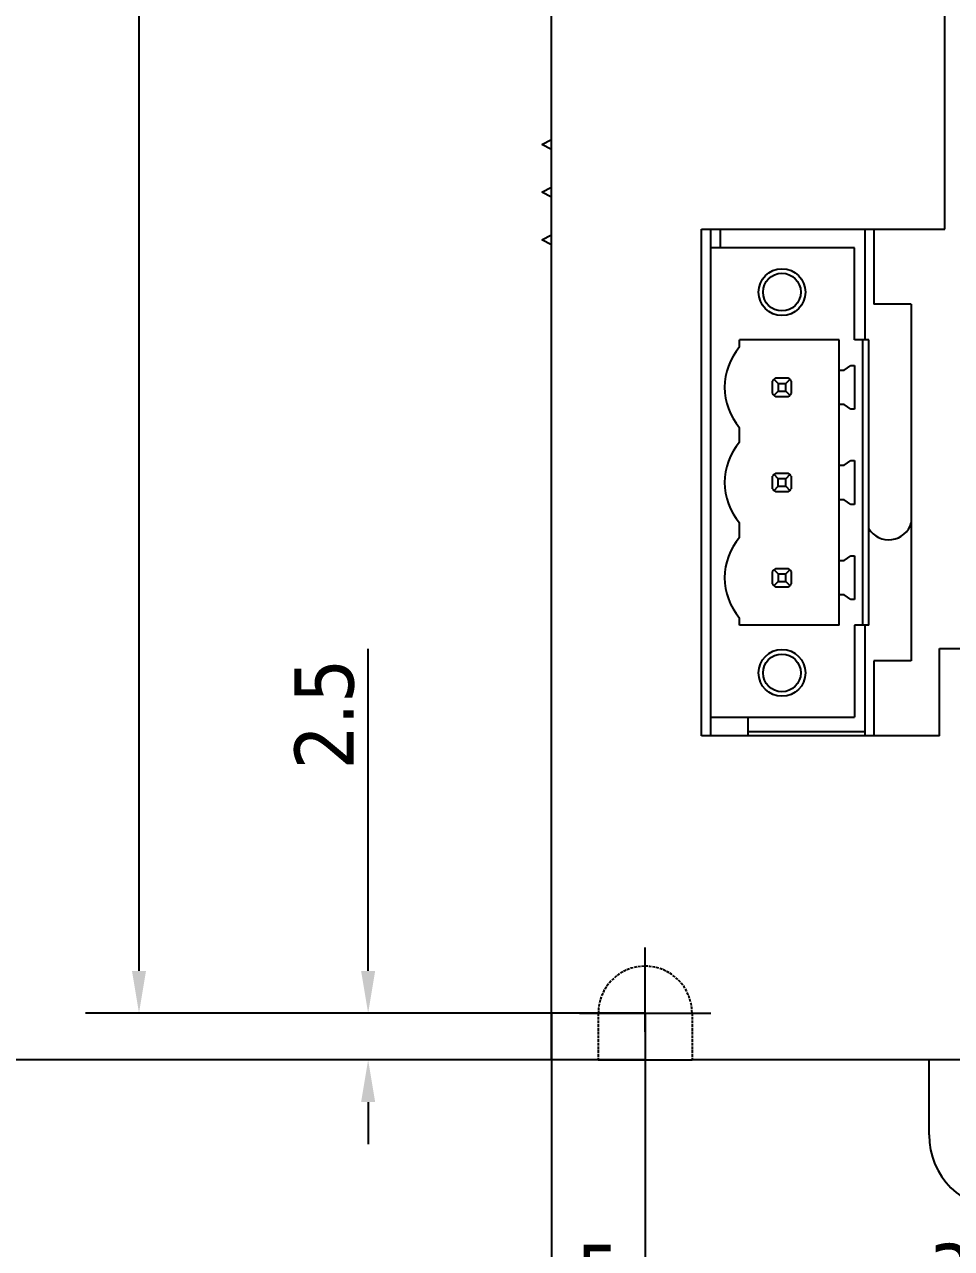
# Model space of a CAD drawing. Header units: millimetres. Extents: x 2121 to 4904, y 892 to 1933.
# Drawn here: x 2256.4 to 2355.4, y 1269.7 to 1400.3 of the extents above; entities that cross this region are included whole.
import ezdxf

# ---------------------------------------------------------------- set-up
doc = ezdxf.new("R2010")
doc.units = ezdxf.units.MM
doc.header["$LTSCALE"] = 1.8
doc.linetypes.add('CENTER', pattern=[50.8, 31.75, -6.35, 6.35, -6.35])
doc.linetypes.add('DASHED', pattern=[0.2068, 0.1655, -0.0413])
doc.layers.add('CL', color=1, linetype='CENTER')
doc.layers.add('치수(ISO)', color=7, linetype='Continuous', lineweight=25)
doc.styles.add('주 문자 (ISO)', font='')
doc.styles.add('주 텍스트 (ISO)', font='')
doc.styles.get('주 문자 (ISO)').set_extended_font_data('Tahoma')
doc.styles.get('주 텍스트 (ISO)').set_extended_font_data('Tahoma')
doc.dimstyles.new('기본값 (ISO)', dxfattribs={"dimscale": 1.8, "dimtxt": 3.5, "dimasz": 2.5, "dimexe": 3.175, "dimexo": 0, "dimgap": 0.762, "dimtad": 1, "dimrnd": 1e-08, "dimzin": 0, "dimtxsty": '주 텍스트 (ISO)', "dimcen": 0.09, "dimdle": 10, "dimclrd": 256, "dimclre": 256, "dimclrt": 256, "dimazin": 0, "dimtfac": 1.001486, "dimtmove": 0, "dimatfit": 3, "dimfxl": 1, "dimtolj": 1, "dimtzin": 0, "dimlwd": -1, "dimlwe": -1, "dimarcsym": 0})

# ---------------------------------------------------------------- blocks, each defined once
blk = doc.blocks.new('*D800')
at = {"layer": 'Defpoints', "color": 0}
for p in [(2312.65, 1639.8), (2236.28, 1289.8), (2312.65, 1289.8)]:
    blk.add_point(p, dxfattribs=at)
at = {"layer": '치수(ISO)', "color": 7}
for p, q in [((2312.65, 1639.8), (2230.56, 1639.8)), ((2236.28, 1635.3), (2236.28, 1294.3)), ((2312.65, 1289.8), (2230.56, 1289.8))]:
    blk.add_line(p, q, dxfattribs=at)
for points in [[(2237.03, 1635.3), (2235.53, 1635.3), (2236.28, 1639.8)], [(2235.53, 1294.3), (2237.03, 1294.3), (2236.28, 1289.8)]]:
    blk.add_solid(points, dxfattribs=at)
at = {"layer": '치수(ISO)', "color": 7, "insert": (2228.45, 1449.68), "char_height": 6.3, "attachment_point": 1, "rotation": 90, "style": '주 텍스트 (ISO)'}
blk.add_mtext('\\A1;175', dxfattribs=at)
blk = doc.blocks.new('*D804')
at = {"layer": 'Defpoints', "color": 0}
for p in [(2312.65, 1294.8), (2322.65, 1294.8), (2312.65, 1262.3)]:
    blk.add_point(p, dxfattribs=at)
at = {"layer": '치수(ISO)', "color": 7}
for p, q in [((2312.65, 1294.8), (2312.65, 1256.58)), ((2322.65, 1294.8), (2322.65, 1256.58)), ((2308.15, 1262.3), (2303.65, 1262.3)), ((2327.15, 1262.3), (2331.65, 1262.3))]:
    blk.add_line(p, q, dxfattribs=at)
for points in [[(2308.15, 1261.55), (2308.15, 1263.05), (2312.65, 1262.3)], [(2327.15, 1263.05), (2327.15, 1261.55), (2322.65, 1262.3)]]:
    blk.add_solid(points, dxfattribs=at)
at = {"layer": '치수(ISO)', "color": 7, "insert": (2317.65, 1266.88), "char_height": 6.3, "attachment_point": 5, "style": '주 문자 (ISO)'}
blk.add_mtext('\\A1;5', dxfattribs=at)
blk = doc.blocks.new('*D805')
at = {"layer": 'Defpoints', "color": 0}
for p in [(2322.65, 1294.8), (2293.08, 1289.8), (2322.65, 1289.8)]:
    blk.add_point(p, dxfattribs=at)
at = {"layer": '치수(ISO)', "color": 7}
for p, q in [((2293.08, 1299.3), (2293.08, 1333.67)), ((2322.65, 1294.8), (2287.37, 1294.8)), ((2322.65, 1289.8), (2287.37, 1289.8)), ((2293.08, 1285.3), (2293.08, 1280.8))]:
    blk.add_line(p, q, dxfattribs=at)
for points in [[(2292.33, 1299.3), (2293.83, 1299.3), (2293.08, 1294.8)], [(2293.83, 1285.3), (2292.33, 1285.3), (2293.08, 1289.8)]]:
    blk.add_solid(points, dxfattribs=at)
at = {"layer": '치수(ISO)', "color": 7, "insert": (2288.43, 1326.71), "char_height": 6.3, "attachment_point": 5, "rotation": 90, "style": '주 문자 (ISO)'}
blk.add_mtext('\\A1;2.5', dxfattribs=at)
blk = doc.blocks.new('*D806')
at = {"layer": 'Defpoints', "color": 0}
for p in [(2322.65, 1294.8), (2392.65, 1294.8), (2392.65, 1262.3)]:
    blk.add_point(p, dxfattribs=at)
at = {"layer": '치수(ISO)', "color": 7}
for p, q in [((2322.65, 1294.8), (2322.65, 1256.58)), ((2392.65, 1294.8), (2392.65, 1256.58)), ((2327.15, 1262.3), (2388.15, 1262.3))]:
    blk.add_line(p, q, dxfattribs=at)
for points in [[(2327.15, 1263.05), (2327.15, 1261.55), (2322.65, 1262.3)], [(2388.15, 1261.55), (2388.15, 1263.05), (2392.65, 1262.3)]]:
    blk.add_solid(points, dxfattribs=at)
at = {"layer": '치수(ISO)', "color": 7, "insert": (2357.65, 1266.95), "char_height": 6.3, "attachment_point": 5, "style": '주 문자 (ISO)'}
blk.add_mtext('\\A1;35', dxfattribs=at)
blk = doc.blocks.new('*D807')
at = {"layer": 'Defpoints', "color": 0}
for p in [(2326.65, 1629.8), (2268.62, 1294.8), (2322.65, 1294.8)]:
    blk.add_point(p, dxfattribs=at)
at = {"layer": '치수(ISO)', "color": 7}
for p, q in [((2326.65, 1629.8), (2262.91, 1629.8)), ((2268.62, 1625.3), (2268.62, 1299.3)), ((2322.65, 1294.8), (2262.91, 1294.8))]:
    blk.add_line(p, q, dxfattribs=at)
for points in [[(2269.37, 1625.3), (2267.87, 1625.3), (2268.62, 1629.8)], [(2267.87, 1299.3), (2269.37, 1299.3), (2268.62, 1294.8)]]:
    blk.add_solid(points, dxfattribs=at)
at = {"layer": '치수(ISO)', "color": 7, "insert": (2263.97, 1456.35), "char_height": 6.3, "attachment_point": 5, "rotation": 90, "style": '주 문자 (ISO)'}
blk.add_mtext('\\A1;167.5', dxfattribs=at)

msp = doc.modelspace()

# ---------------------------------------------------------------- linework, layer by layer
at = {"color": 7, "linetype": 'DASHED'}
for p, q in [((2317.65, 1294.801), (2317.65, 1289.801)), ((2327.65, 1294.801), (2327.65, 1289.801))]:
    msp.add_line(p, q, dxfattribs=at)
msp.add_arc((2322.65, 1294.801), 5, 0, 180, dxfattribs=at)
at = {"layer": 'CL', "color": 7}
for p, q in [((2322.65, 1292.801), (2322.65, 1301.801)), ((2315.65, 1294.801), (2329.65, 1294.801))]:
    msp.add_line(p, q, dxfattribs=at)
at = {"layer": '치수(ISO)', "color": 7}
for p, q in [((2312.65, 1289.801), (2312.65, 1639.801)), ((2354.65, 1378.461), (2354.65, 1401.561)), ((2311.61, 1387.489), (2312.65, 1388.019)), ((2312.65, 1386.959), (2311.61, 1387.489)), ((2311.61, 1382.409), (2312.65, 1382.939)), ((2312.65, 1381.879), (2311.61, 1382.409)), ((2328.65, 1324.381), (2328.65, 1378.461)), ((2328.65, 1378.461), (2354.65, 1378.461)), ((2329.65, 1324.381), (2329.65, 1378.461)), ((2330.65, 1378.461), (2330.65, 1376.461)), ((2346.15, 1366.661), (2346.15, 1378.461)), ((2347.05, 1378.461), (2347.05, 1370.461)), ((2311.61, 1377.329), (2312.65, 1377.859)), ((2312.65, 1376.799), (2311.61, 1377.329)), ((2329.65, 1326.381), (2329.65, 1376.461)), ((2345.01, 1376.461), (2329.65, 1376.461)), ((2345.01, 1366.661), (2345.01, 1376.461)), ((2351.05, 1370.461), (2347.05, 1370.461)), ((2351.05, 1370.461), (2351.05, 1332.381)), ((2332.73, 1365.889), (2332.73, 1366.661)), ((2343.37, 1366.661), (2332.73, 1366.661)), ((2343.37, 1363.421), (2343.37, 1366.661)), ((2345.89, 1366.661), (2345.01, 1366.661)), ((2345.89, 1336.181), (2345.89, 1366.661)), ((2346.51, 1366.661), (2345.89, 1366.661)), ((2346.51, 1336.181), (2346.51, 1366.661)), ((2343.896, 1363.421), (2344.61, 1363.921)), ((2344.61, 1363.921), (2345.01, 1363.921)), ((2345.01, 1363.921), (2345.01, 1359.241)), ((2336.587, 1362.581), (2337.914, 1362.581)), ((2343.37, 1363.421), (2343.896, 1363.421)), ((2343.37, 1359.741), (2343.37, 1363.421)), ((2336.25, 1360.918), (2336.25, 1362.244)), ((2336.402, 1362.43), (2336.85, 1361.981)), ((2336.85, 1361.981), (2336.85, 1361.181)), ((2336.85, 1361.981), (2337.65, 1361.981)), ((2337.65, 1361.981), (2338.099, 1362.43)), ((2337.65, 1361.181), (2337.65, 1361.981)), ((2338.25, 1362.244), (2338.25, 1360.918)), ((2336.85, 1361.181), (2336.402, 1360.733)), ((2337.914, 1360.581), (2336.587, 1360.581)), ((2336.85, 1361.181), (2337.65, 1361.181)), ((2338.099, 1360.733), (2337.65, 1361.181)), ((2343.896, 1359.741), (2343.37, 1359.741)), ((2343.37, 1353.261), (2343.37, 1359.741)), ((2344.61, 1359.241), (2343.896, 1359.741)), ((2345.01, 1359.241), (2344.61, 1359.241)), ((2332.73, 1355.729), (2332.73, 1357.273)), ((2343.896, 1353.261), (2344.61, 1353.761)), ((2344.61, 1353.761), (2345.01, 1353.761)), ((2345.01, 1353.761), (2345.01, 1349.081)), ((2336.85, 1351.821), (2336.402, 1352.27)), ((2336.587, 1352.421), (2337.914, 1352.421)), ((2338.099, 1352.27), (2337.65, 1351.821)), ((2343.37, 1353.261), (2343.896, 1353.261)), ((2343.37, 1349.581), (2343.37, 1353.261)), ((2336.25, 1350.758), (2336.25, 1352.084)), ((2336.402, 1350.573), (2336.85, 1351.021)), ((2337.65, 1351.821), (2336.85, 1351.821)), ((2336.85, 1351.021), (2336.85, 1351.821)), ((2336.85, 1351.021), (2337.65, 1351.021)), ((2337.65, 1351.021), (2337.65, 1351.821)), ((2337.65, 1351.021), (2338.099, 1350.573)), ((2338.25, 1352.084), (2338.25, 1350.758)), ((2337.914, 1350.421), (2336.587, 1350.421)), ((2343.896, 1349.581), (2343.37, 1349.581)), ((2343.37, 1343.101), (2343.37, 1349.581)), ((2344.61, 1349.081), (2343.896, 1349.581)), ((2345.01, 1349.081), (2344.61, 1349.081)), ((2332.73, 1345.569), (2332.73, 1347.113)), ((2343.37, 1343.101), (2343.896, 1343.101)), ((2343.37, 1339.421), (2343.37, 1343.101)), ((2343.896, 1343.101), (2344.61, 1343.601)), ((2344.61, 1343.601), (2345.01, 1343.601)), ((2345.01, 1343.601), (2345.01, 1338.921)), ((2336.25, 1340.598), (2336.25, 1341.924)), ((2336.402, 1342.11), (2336.85, 1341.661)), ((2336.587, 1342.261), (2337.914, 1342.261)), ((2337.65, 1341.661), (2338.099, 1342.11)), ((2338.25, 1341.924), (2338.25, 1340.598)), ((2336.85, 1340.861), (2336.402, 1340.413)), ((2336.85, 1341.661), (2336.85, 1340.861)), ((2336.85, 1341.661), (2337.65, 1341.661)), ((2336.85, 1340.861), (2337.65, 1340.861)), ((2337.65, 1340.861), (2337.65, 1341.661)), ((2338.099, 1340.413), (2337.65, 1340.861)), ((2337.914, 1340.261), (2336.587, 1340.261)), ((2343.37, 1336.181), (2343.37, 1339.421)), ((2343.896, 1339.421), (2343.37, 1339.421)), ((2344.61, 1338.921), (2343.896, 1339.421)), ((2345.01, 1338.921), (2344.61, 1338.921)), ((2332.73, 1336.181), (2332.73, 1336.953)), ((2343.37, 1336.181), (2332.73, 1336.181)), ((2345.01, 1336.181), (2345.01, 1326.381)), ((2345.89, 1336.181), (2345.01, 1336.181)), ((2346.51, 1336.181), (2345.89, 1336.181)), ((2346.15, 1324.381), (2346.15, 1336.181)), ((2354.05, 1333.701), (2389.65, 1333.701)), ((2354.05, 1324.381), (2354.05, 1333.701)), ((2351.05, 1332.381), (2347.05, 1332.381)), ((2347.05, 1332.381), (2347.05, 1324.381)), ((2329.65, 1326.381), (2345.01, 1326.381)), ((2333.65, 1324.381), (2333.65, 1326.381)), ((2346.15, 1324.801), (2333.65, 1324.801)), ((2354.05, 1324.381), (2328.65, 1324.381)), ((2317.65, 1289.801), (2312.65, 1289.801)), ((2317.65, 1289.801), (2327.65, 1289.801)), ((2387.65, 1289.801), (2327.65, 1289.801)), ((2352.95, 1281.801), (2352.95, 1289.801))]:
    msp.add_line(p, q, dxfattribs=at)
for centre, radius in [((2337.25, 1371.741), 2.5), ((2337.25, 1371.741), 2.013), ((2337.25, 1331.101), 2.5), ((2337.25, 1331.101), 2.013)]:
    msp.add_circle(centre, radius, dxfattribs=at)
for centre, radius, start, end in [((2337.73, 1361.581), 6.6, 139.25095, 220.74905), ((2337.25, 1361.581), 1.2, 123.55731, 135), ((2337.25, 1361.581), 1.2, 45, 56.44269), ((2337.25, 1361.581), 1.2, 135, 146.44269), ((2337.25, 1361.581), 1.2, 33.55731, 45), ((2337.25, 1361.581), 1.2, 213.55731, 225), ((2337.25, 1361.581), 1.2, 225, 236.44269), ((2337.25, 1361.581), 1.2, 303.55731, 315), ((2337.25, 1361.581), 1.2, 315, 326.44269), ((2337.73, 1351.421), 6.6, 139.25095, 220.74905), ((2337.25, 1351.421), 1.2, 135, 146.44269), ((2337.25, 1351.421), 1.2, 123.55731, 135), ((2337.25, 1351.421), 1.2, 45, 56.44269), ((2337.25, 1351.421), 1.2, 33.55731, 45), ((2337.25, 1351.421), 1.2, 213.55731, 225), ((2337.25, 1351.421), 1.2, 225, 236.44269), ((2337.25, 1351.421), 1.2, 303.55731, 315), ((2337.25, 1351.421), 1.2, 315, 326.44269), ((2348.65, 1347.801), 2.5, 211.12961, 343.7398), ((2337.73, 1341.261), 6.6, 139.25095, 220.74905), ((2337.25, 1341.261), 1.2, 135, 146.44269), ((2337.25, 1341.261), 1.2, 123.55731, 135), ((2337.25, 1341.261), 1.2, 45, 56.44269), ((2337.25, 1341.261), 1.2, 33.55731, 45), ((2337.25, 1341.261), 1.2, 213.55731, 225), ((2337.25, 1341.261), 1.2, 225, 236.44269), ((2337.25, 1341.261), 1.2, 303.55731, 315), ((2337.25, 1341.261), 1.2, 315, 326.44269), ((2360.95, 1281.801), 8, 180, 270)]:
    msp.add_arc(centre, radius, start, end, dxfattribs=at)

# ---------------------------------------------------------------- dimensions: what is measured, and where the dimension line sits
for base, p1, p2, angle, override, picture, middle in [((2236.277, 1289.801), (2312.65, 1639.801), (2312.65, 1289.801), 270, {"dimlfac": 0.5, "dimzin": 8, "dimdsep": 46, "dimclrd": 7, "dimclre": 7, "dimclrt": 7, "dimtofl": 0, "dimatfit": 1}, '*D800', (2236.277, 1456.068)), ((2268.621, 1294.801), (2326.65, 1629.801), (2322.65, 1294.801), 90, {"dimlfac": 0.5, "dimzin": 8, "dimdsep": 46, "dimtxsty": '주 문자 (ISO)', "dimclrd": 7, "dimclre": 7, "dimclrt": 7, "dimtofl": 0, "dimatfit": 1}, '*D807', (2268.621, 1456.345)), ((2293.08, 1289.801), (2322.65, 1294.801), (2322.65, 1289.801), 90, {"dimlfac": 0.5, "dimzin": 8, "dimdsep": 46, "dimtxsty": '주 문자 (ISO)', "dimclrd": 7, "dimclre": 7, "dimclrt": 7, "dimtofl": 0, "dimatfit": 1}, '*D805', (2293.08, 1326.714))]:
    dim = msp.add_linear_dim(base=base, p1=p1, p2=p2, angle=angle, dimstyle='기본값 (ISO)', override=override, dxfattribs=at)
    dim.commit()
    dim.dimension.update_dxf_attribs({"geometry": picture, "text_midpoint": middle, "dimtype": 160})
for base, p2, picture, middle in [((2312.65, 1262.297), (2312.65, 1294.801), '*D804', (2317.65, 1266.884)), ((2392.65, 1262.297), (2392.65, 1294.801), '*D806', (2357.65, 1266.95))]:
    dim = msp.add_linear_dim(base=base, p1=(2322.65, 1294.801), p2=p2, dimstyle='기본값 (ISO)', override={"dimlfac": 0.5, "dimzin": 8, "dimdsep": 46, "dimtxsty": '주 문자 (ISO)', "dimclrd": 7, "dimclre": 7, "dimclrt": 7, "dimtofl": 0, "dimatfit": 1}, dxfattribs=at)
    dim.commit()
    dim.dimension.update_dxf_attribs({"geometry": picture, "text_midpoint": middle})

doc.saveas('drawing.dxf')
